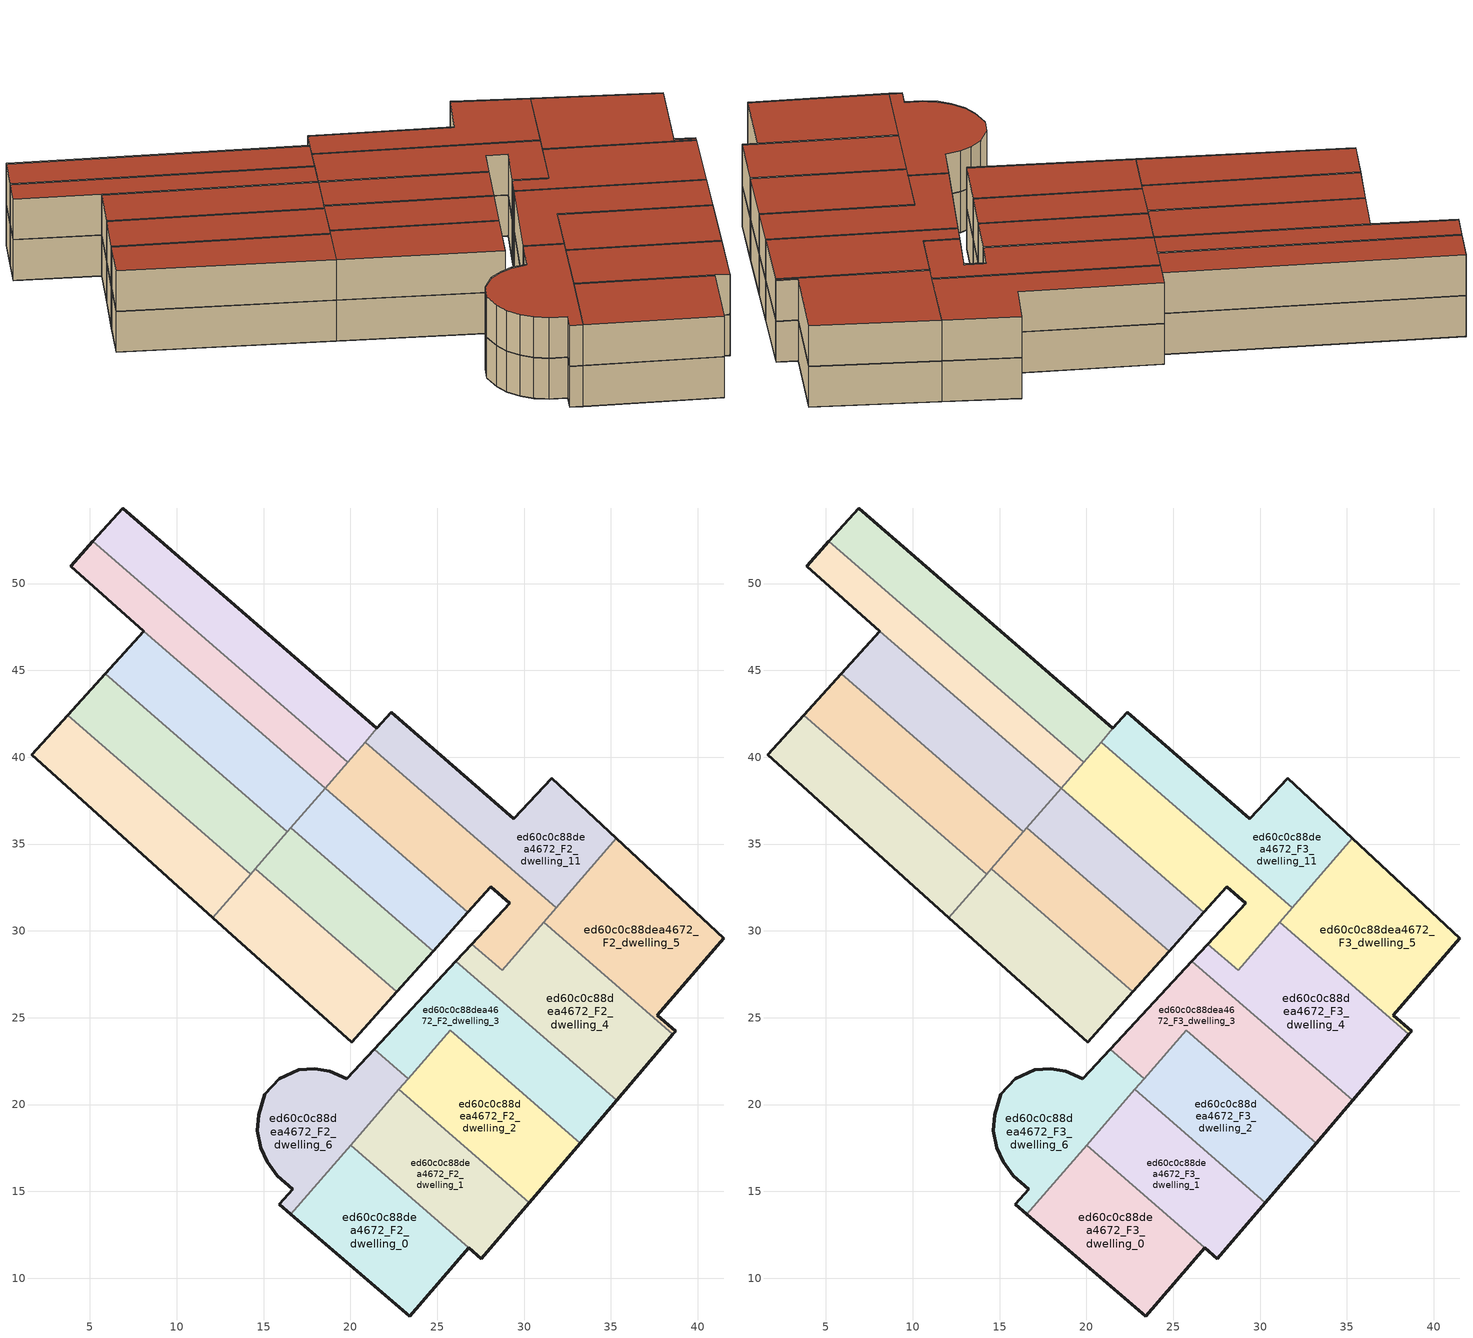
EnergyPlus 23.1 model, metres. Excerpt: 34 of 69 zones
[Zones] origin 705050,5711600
ed60c0c88dea4672_F2_dwelling_0
 floor to ed60c0c88dea4672_F1_dwelling_0 (EU_floor_Construction): 23.4,7.83 26.82,11.75 20,17.66 16.56,13.7 z6
 wall outside (EU_wall_Construction): 26.82,11.75 23.4,7.83 16.56,13.7 z6:9
 wall to ed60c0c88dea4672_F2_dwelling_1 (EU_wall_Construction): 20,17.66 26.82,11.75 z6:9
 wall to ed60c0c88dea4672_F2_dwelling_6 (EU_wall_Construction): 16.56,13.7 20,17.66 z6:9
ed60c0c88dea4672_F2_dwelling_1
 floor to ed60c0c88dea4672_F1_dwelling_1 (EU_floor_Construction): 27.54,11.13 30.3,14.36 22.79,20.88 20,17.66 26.82,11.75 27.53,11.11 z6
 wall outside (EU_wall_Construction): 30.3,14.36 27.54,11.13 27.53,11.11 26.82,11.75 z6:9
 wall to ed60c0c88dea4672_F2_dwelling_2 (EU_wall_Construction): 22.79,20.88 30.3,14.36 z6:9
 wall to ed60c0c88dea4672_F2_dwelling_6 (EU_wall_Construction): 20,17.66 22.79,20.88 z6:9
ed60c0c88dea4672_F2_dwelling_10
 floor to ed60c0c88dea4672_F1_dwelling_10 (EU_floor_Construction): 28.73,27.72 31.85,31.33 20.85,40.87 18.54,38.21 26.77,31.08 28.08,32.55 29.16,31.6 26.97,29.25 z6
 wall outside (EU_wall_Construction): 26.97,29.25 29.16,31.6 28.08,32.55 26.77,31.08 z6:9
 wall to ed60c0c88dea4672_F2_dwelling_9 (EU_wall_Construction): 26.77,31.08 18.54,38.21 z6:9
 wall to ed60c0c88dea4672_F2_dwelling_11 (EU_wall_Construction): 20.85,40.87 31.85,31.33 z6:9
 wall to ed60c0c88dea4672_F2_dwelling_4 (EU_wall_Construction): 31.12,30.49 28.73,27.72 26.97,29.25 z6:9
 wall to ed60c0c88dea4672_F2_dwelling_15 (EU_wall_Construction): 18.54,38.21 19.84,39.7 z6:9
 wall to ed60c0c88dea4672_F2_dwelling_16 (EU_wall_Construction): 19.84,39.7 20.85,40.87 z6:9
 wall to ed60c0c88dea4672_F2_dwelling_5 (EU_wall_Construction): 31.85,31.33 31.12,30.49 z6:9
ed60c0c88dea4672_F2_dwelling_11
 floor to ed60c0c88dea4672_F1_dwelling_11 (EU_floor_Construction): 31.85,31.33 35.31,35.32 31.59,38.8 29.41,36.47 22.34,42.59 20.85,40.87 z6
 wall outside (EU_wall_Construction): 21.53,41.65 22.34,42.59 29.41,36.47 31.59,38.8 35.31,35.32 z6:9
 wall to ed60c0c88dea4672_F2_dwelling_5 (EU_wall_Construction): 35.31,35.32 31.85,31.33 z6:9
 wall to ed60c0c88dea4672_F2_dwelling_16 (EU_wall_Construction): 20.85,40.87 21.53,41.65 z6:9
ed60c0c88dea4672_F2_dwelling_12
 floor to ed60c0c88dea4672_F1_dwelling_12 (EU_floor_Construction): 12.09,30.76 14.26,33.27 3.71,42.42 1.65,40.14 z6
 wall outside (EU_wall_Construction): 12.09,30.76 1.65,40.14 3.71,42.42 z6:9
 wall to ed60c0c88dea4672_F2_dwelling_13 (EU_wall_Construction): 3.71,42.42 14.26,33.27 z6:9
 wall to ed60c0c88dea4672_F2_dwelling_7 (EU_wall_Construction): 14.26,33.27 12.09,30.76 z6:9
ed60c0c88dea4672_F2_dwelling_13
 floor to ed60c0c88dea4672_F1_dwelling_13 (EU_floor_Construction): 14.26,33.27 16.36,35.7 5.87,44.8 3.71,42.42 z6
 wall outside (EU_wall_Construction): 3.71,42.42 5.87,44.8 z6:9
 wall to ed60c0c88dea4672_F2_dwelling_14 (EU_wall_Construction): 5.87,44.8 16.36,35.7 z6:9
 wall to ed60c0c88dea4672_F2_dwelling_8 (EU_wall_Construction): 16.36,35.7 14.51,33.57 z6:9
 wall to ed60c0c88dea4672_F2_dwelling_7 (EU_wall_Construction): 14.51,33.57 14.26,33.27 z6:9
ed60c0c88dea4672_F2_dwelling_14
 floor to ed60c0c88dea4672_F1_dwelling_14 (EU_floor_Construction): 16.36,35.7 18.54,38.21 8.1,47.26 5.87,44.8 z6
 wall outside (EU_wall_Construction): 5.87,44.8 8.1,47.26 z6:9
 wall to ed60c0c88dea4672_F2_dwelling_15 (EU_wall_Construction): 8.1,47.26 18.54,38.21 z6:9
 wall to ed60c0c88dea4672_F2_dwelling_9 (EU_wall_Construction): 18.54,38.21 16.56,35.93 z6:9
 wall to ed60c0c88dea4672_F2_dwelling_8 (EU_wall_Construction): 16.56,35.93 16.36,35.7 z6:9
ed60c0c88dea4672_F2_dwelling_15
 floor to ed60c0c88dea4672_F1_dwelling_15 (EU_floor_Construction): 18.54,38.21 19.84,39.7 5.17,52.42 3.9,51 8.1,47.26 z6
 wall outside (EU_wall_Construction): 8.1,47.26 3.9,51 5.17,52.42 z6:9
 wall to ed60c0c88dea4672_F2_dwelling_16 (EU_wall_Construction): 5.17,52.42 19.84,39.7 z6:9
ed60c0c88dea4672_F2_dwelling_16
 floor to ed60c0c88dea4672_F1_dwelling_16 (EU_floor_Construction): 19.84,39.7 21.53,41.65 6.89,54.35 5.17,52.42 z6
 wall outside (EU_wall_Construction): 5.17,52.42 6.89,54.35 21.53,41.65 z6:9
ed60c0c88dea4672_F2_dwelling_2
 floor to ed60c0c88dea4672_F1_dwelling_2 (EU_floor_Construction): 30.3,14.36 33.23,17.79 25.74,24.28 22.79,20.88 z6
 wall outside (EU_wall_Construction): 33.23,17.79 30.3,14.36 z6:9
 wall to ed60c0c88dea4672_F2_dwelling_3 (EU_wall_Construction): 23.32,21.49 25.74,24.28 33.23,17.79 z6:9
 wall to ed60c0c88dea4672_F2_dwelling_6 (EU_wall_Construction): 22.79,20.88 23.32,21.49 z6:9
ed60c0c88dea4672_F2_dwelling_3
 floor to ed60c0c88dea4672_F1_dwelling_3 (EU_floor_Construction): 33.23,17.79 35.32,20.24 26.06,28.26 21.36,23.18 23.32,21.49 25.74,24.28 z6
 wall outside (EU_wall_Construction): 35.32,20.24 33.23,17.79 / 21.36,23.18 26.06,28.26 z6:9
 wall to ed60c0c88dea4672_F2_dwelling_4 (EU_wall_Construction): 26.06,28.26 35.32,20.24 z6:9
 wall to ed60c0c88dea4672_F2_dwelling_6 (EU_wall_Construction): 23.32,21.49 21.36,23.18 z6:9
ed60c0c88dea4672_F2_dwelling_4
 floor to ed60c0c88dea4672_F1_dwelling_4 (EU_floor_Construction): 35.32,20.24 38.56,24.04 31.12,30.49 28.73,27.72 26.97,29.25 26.06,28.26 z6
 wall outside (EU_wall_Construction): 38.56,24.04 35.32,20.24 / 26.06,28.26 26.97,29.25 z6:9
 wall to ed60c0c88dea4672_F2_dwelling_5 (EU_wall_Construction): 31.12,30.49 38.56,24.04 z6:9
ed60c0c88dea4672_F2_dwelling_5
 floor to ed60c0c88dea4672_F1_dwelling_5 (EU_floor_Construction): 38.72,24.23 37.65,25.15 41.5,29.56 35.31,35.32 31.12,30.49 38.56,24.04 z6
 wall outside (EU_wall_Construction): 35.31,35.32 41.5,29.56 37.65,25.15 38.72,24.23 38.56,24.04 z6:9
ed60c0c88dea4672_F2_dwelling_6
 floor to ed60c0c88dea4672_F1_dwelling_6 (EU_floor_Construction): 16.56,13.7 23.32,21.49 21.36,23.18 19.78,21.48 18.82,21.91 17.95,22.05 17.03,22 15.9,21.5 15.06,20.6 14.71,19.42 14.62,18.49 14.83,17.53 15.2,16.7 15.78,15.91 16.69,15.12 15.92,14.25 z6
 wall outside (EU_wall_Construction): 16.56,13.7 15.92,14.25 16.69,15.12 15.78,15.91 15.2,16.7 14.83,17.53 14.62,18.49 14.71,19.42 15.06,20.6 15.9,21.5 17.03,22 17.95,22.05 18.82,21.91 19.78,21.48 21.36,23.18 z6:9
ed60c0c88dea4672_F2_dwelling_7
 floor to ed60c0c88dea4672_F1_dwelling_7 (EU_floor_Construction): 20.08,23.59 22.67,26.49 14.51,33.57 12.09,30.76 z6
 wall outside (EU_wall_Construction): 22.67,26.49 20.08,23.59 12.09,30.76 z6:9
 wall to ed60c0c88dea4672_F2_dwelling_8 (EU_wall_Construction): 14.51,33.57 22.67,26.49 z6:9
ed60c0c88dea4672_F2_dwelling_8
 floor to ed60c0c88dea4672_F1_dwelling_8 (EU_floor_Construction): 22.67,26.49 24.76,28.82 16.56,35.93 14.51,33.57 z6
 wall outside (EU_wall_Construction): 24.76,28.82 22.67,26.49 z6:9
 wall to ed60c0c88dea4672_F2_dwelling_9 (EU_wall_Construction): 16.56,35.93 24.76,28.82 z6:9
ed60c0c88dea4672_F2_dwelling_9
 floor to ed60c0c88dea4672_F1_dwelling_9 (EU_floor_Construction): 24.76,28.82 26.77,31.08 18.54,38.21 16.56,35.93 z6
 wall outside (EU_wall_Construction): 26.77,31.08 24.76,28.82 z6:9
ed60c0c88dea4672_F3_dwelling_0
 floor to ed60c0c88dea4672_F2_dwelling_0 (EU_floor_Construction): 23.4,7.83 26.82,11.75 20,17.66 16.56,13.7 z9
 wall outside (EU_wall_Construction): 26.82,11.75 23.4,7.83 16.56,13.7 z9:12
 wall to ed60c0c88dea4672_F3_dwelling_1 (EU_wall_Construction): 20,17.66 26.82,11.75 z9:12
 wall to ed60c0c88dea4672_F3_dwelling_6 (EU_wall_Construction): 16.56,13.7 20,17.66 z9:12
 roof outside (EU_roof_Construction): 26.82,11.75 23.4,7.83 16.56,13.7 20,17.66 z12
ed60c0c88dea4672_F3_dwelling_1
 floor to ed60c0c88dea4672_F2_dwelling_1 (EU_floor_Construction): 27.54,11.13 30.3,14.36 22.79,20.88 20,17.66 26.82,11.75 27.53,11.11 z9
 wall outside (EU_wall_Construction): 30.3,14.36 27.54,11.13 27.53,11.11 26.82,11.75 z9:12
 wall to ed60c0c88dea4672_F3_dwelling_2 (EU_wall_Construction): 22.79,20.88 30.3,14.36 z9:12
 wall to ed60c0c88dea4672_F3_dwelling_6 (EU_wall_Construction): 20,17.66 22.79,20.88 z9:12
 roof outside (EU_roof_Construction): 30.3,14.36 27.54,11.13 27.53,11.11 26.82,11.75 20,17.66 22.79,20.88 z12
ed60c0c88dea4672_F3_dwelling_10
 floor to ed60c0c88dea4672_F2_dwelling_10 (EU_floor_Construction): 28.73,27.72 31.85,31.33 20.85,40.87 18.54,38.21 26.77,31.08 28.08,32.55 29.16,31.6 26.97,29.25 z9
 wall outside (EU_wall_Construction): 26.97,29.25 29.16,31.6 28.08,32.55 26.77,31.08 z9:12
 wall to ed60c0c88dea4672_F3_dwelling_9 (EU_wall_Construction): 26.77,31.08 18.54,38.21 z9:12
 wall to ed60c0c88dea4672_F3_dwelling_11 (EU_wall_Construction): 20.85,40.87 31.85,31.33 z9:12
 wall to ed60c0c88dea4672_F3_dwelling_4 (EU_wall_Construction): 31.12,30.49 28.73,27.72 26.97,29.25 z9:12
 wall to ed60c0c88dea4672_F3_dwelling_15 (EU_wall_Construction): 18.54,38.21 19.84,39.7 z9:12
 wall to ed60c0c88dea4672_F3_dwelling_16 (EU_wall_Construction): 19.84,39.7 20.85,40.87 z9:12
 wall to ed60c0c88dea4672_F3_dwelling_5 (EU_wall_Construction): 31.85,31.33 31.12,30.49 z9:12
 roof outside (EU_roof_Construction): 28.08,32.55 26.77,31.08 18.54,38.21 20.85,40.87 31.85,31.33 28.73,27.72 26.97,29.25 29.16,31.6 z12
ed60c0c88dea4672_F3_dwelling_11
 floor to ed60c0c88dea4672_F2_dwelling_11 (EU_floor_Construction): 31.85,31.33 35.31,35.32 31.59,38.8 29.41,36.47 22.34,42.59 20.85,40.87 z9
 wall outside (EU_wall_Construction): 21.53,41.65 22.34,42.59 29.41,36.47 31.59,38.8 35.31,35.32 z9:12
 wall to ed60c0c88dea4672_F3_dwelling_5 (EU_wall_Construction): 35.31,35.32 31.85,31.33 z9:12
 wall to ed60c0c88dea4672_F3_dwelling_16 (EU_wall_Construction): 20.85,40.87 21.53,41.65 z9:12
 roof outside (EU_roof_Construction): 31.59,38.8 35.31,35.32 31.85,31.33 20.85,40.87 22.34,42.59 29.41,36.47 z12
ed60c0c88dea4672_F3_dwelling_12
 floor to ed60c0c88dea4672_F2_dwelling_12 (EU_floor_Construction): 12.09,30.76 14.26,33.27 3.71,42.42 1.65,40.14 z9
 wall outside (EU_wall_Construction): 12.09,30.76 1.65,40.14 3.71,42.42 z9:12
 wall to ed60c0c88dea4672_F3_dwelling_13 (EU_wall_Construction): 3.71,42.42 14.26,33.27 z9:12
 wall to ed60c0c88dea4672_F3_dwelling_7 (EU_wall_Construction): 14.26,33.27 12.09,30.76 z9:12
 roof outside (EU_roof_Construction): 14.26,33.27 12.09,30.76 1.65,40.14 3.71,42.42 z12
ed60c0c88dea4672_F3_dwelling_13
 floor to ed60c0c88dea4672_F2_dwelling_13 (EU_floor_Construction): 14.26,33.27 16.36,35.7 5.87,44.8 3.71,42.42 z9
 wall outside (EU_wall_Construction): 3.71,42.42 5.87,44.8 z9:12
 wall to ed60c0c88dea4672_F3_dwelling_14 (EU_wall_Construction): 5.87,44.8 16.36,35.7 z9:12
 wall to ed60c0c88dea4672_F3_dwelling_8 (EU_wall_Construction): 16.36,35.7 14.51,33.57 z9:12
 wall to ed60c0c88dea4672_F3_dwelling_7 (EU_wall_Construction): 14.51,33.57 14.26,33.27 z9:12
 roof outside (EU_roof_Construction): 16.36,35.7 14.26,33.27 3.71,42.42 5.87,44.8 z12
ed60c0c88dea4672_F3_dwelling_14
 floor to ed60c0c88dea4672_F2_dwelling_14 (EU_floor_Construction): 16.36,35.7 18.54,38.21 8.1,47.26 5.87,44.8 z9
 wall outside (EU_wall_Construction): 5.87,44.8 8.1,47.26 z9:12
 wall to ed60c0c88dea4672_F3_dwelling_15 (EU_wall_Construction): 8.1,47.26 18.54,38.21 z9:12
 wall to ed60c0c88dea4672_F3_dwelling_9 (EU_wall_Construction): 18.54,38.21 16.56,35.93 z9:12
 wall to ed60c0c88dea4672_F3_dwelling_8 (EU_wall_Construction): 16.56,35.93 16.36,35.7 z9:12
 roof outside (EU_roof_Construction): 18.54,38.21 16.36,35.7 5.87,44.8 8.1,47.26 z12
ed60c0c88dea4672_F3_dwelling_15
 floor to ed60c0c88dea4672_F2_dwelling_15 (EU_floor_Construction): 18.54,38.21 19.84,39.7 5.17,52.42 3.9,51 8.1,47.26 z9
 wall outside (EU_wall_Construction): 8.1,47.26 3.9,51 5.17,52.42 z9:12
 wall to ed60c0c88dea4672_F3_dwelling_16 (EU_wall_Construction): 5.17,52.42 19.84,39.7 z9:12
 roof outside (EU_roof_Construction): 19.84,39.7 18.54,38.21 8.1,47.26 3.9,51 5.17,52.42 z12
ed60c0c88dea4672_F3_dwelling_16
 floor to ed60c0c88dea4672_F2_dwelling_16 (EU_floor_Construction): 19.84,39.7 21.53,41.65 6.89,54.35 5.17,52.42 z9
 wall outside (EU_wall_Construction): 5.17,52.42 6.89,54.35 21.53,41.65 z9:12
 roof outside (EU_roof_Construction): 21.53,41.65 19.84,39.7 5.17,52.42 6.89,54.35 z12
ed60c0c88dea4672_F3_dwelling_2
 floor to ed60c0c88dea4672_F2_dwelling_2 (EU_floor_Construction): 30.3,14.36 33.23,17.79 25.74,24.28 22.79,20.88 z9
 wall outside (EU_wall_Construction): 33.23,17.79 30.3,14.36 z9:12
 wall to ed60c0c88dea4672_F3_dwelling_3 (EU_wall_Construction): 23.32,21.49 25.74,24.28 33.23,17.79 z9:12
 wall to ed60c0c88dea4672_F3_dwelling_6 (EU_wall_Construction): 22.79,20.88 23.32,21.49 z9:12
 roof outside (EU_roof_Construction): 33.23,17.79 30.3,14.36 22.79,20.88 25.74,24.28 z12
ed60c0c88dea4672_F3_dwelling_3
 floor to ed60c0c88dea4672_F2_dwelling_3 (EU_floor_Construction): 33.23,17.79 35.32,20.24 26.06,28.26 21.36,23.18 23.32,21.49 25.74,24.28 z9
 wall outside (EU_wall_Construction): 35.32,20.24 33.23,17.79 / 21.36,23.18 26.06,28.26 z9:12
 wall to ed60c0c88dea4672_F3_dwelling_4 (EU_wall_Construction): 26.06,28.26 35.32,20.24 z9:12
 wall to ed60c0c88dea4672_F3_dwelling_6 (EU_wall_Construction): 23.32,21.49 21.36,23.18 z9:12
 roof outside (EU_roof_Construction): 35.32,20.24 33.23,17.79 25.74,24.28 23.32,21.49 21.36,23.18 26.06,28.26 z12
ed60c0c88dea4672_F3_dwelling_4
 floor to ed60c0c88dea4672_F2_dwelling_4 (EU_floor_Construction): 35.32,20.24 38.56,24.04 31.12,30.49 28.73,27.72 26.97,29.25 26.06,28.26 z9
 wall outside (EU_wall_Construction): 38.56,24.04 35.32,20.24 / 26.06,28.26 26.97,29.25 z9:12
 wall to ed60c0c88dea4672_F3_dwelling_5 (EU_wall_Construction): 31.12,30.49 38.56,24.04 z9:12
 roof outside (EU_roof_Construction): 38.56,24.04 35.32,20.24 26.06,28.26 26.97,29.25 28.73,27.72 31.12,30.49 z12
ed60c0c88dea4672_F3_dwelling_5
 floor to ed60c0c88dea4672_F2_dwelling_5 (EU_floor_Construction): 38.72,24.23 37.65,25.15 41.5,29.56 35.31,35.32 31.12,30.49 38.56,24.04 z9
 wall outside (EU_wall_Construction): 35.31,35.32 41.5,29.56 37.65,25.15 38.72,24.23 38.56,24.04 z9:12
 roof outside (EU_roof_Construction): 41.5,29.56 37.65,25.15 38.72,24.23 38.56,24.04 31.12,30.49 35.31,35.32 z12
ed60c0c88dea4672_F3_dwelling_6
 floor to ed60c0c88dea4672_F2_dwelling_6 (EU_floor_Construction): 16.56,13.7 23.32,21.49 21.36,23.18 19.78,21.48 18.82,21.91 17.95,22.05 17.03,22 15.9,21.5 15.06,20.6 14.71,19.42 14.62,18.49 14.83,17.53 15.2,16.7 15.78,15.91 16.69,15.12 15.92,14.25 z9
 wall outside (EU_wall_Construction): 16.56,13.7 15.92,14.25 16.69,15.12 15.78,15.91 15.2,16.7 14.83,17.53 14.62,18.49 14.71,19.42 15.06,20.6 15.9,21.5 17.03,22 17.95,22.05 18.82,21.91 19.78,21.48 21.36,23.18 z9:12
 roof outside (EU_roof_Construction): 23.32,21.49 16.56,13.7 15.92,14.25 16.69,15.12 15.78,15.91 15.2,16.7 14.83,17.53 14.62,18.49 14.71,19.42 15.06,20.6 15.9,21.5 17.03,22 17.95,22.05 18.82,21.91 19.78,21.48 21.36,23.18 z12
ed60c0c88dea4672_F3_dwelling_7
 floor to ed60c0c88dea4672_F2_dwelling_7 (EU_floor_Construction): 20.08,23.59 22.67,26.49 14.51,33.57 12.09,30.76 z9
 wall outside (EU_wall_Construction): 22.67,26.49 20.08,23.59 12.09,30.76 z9:12
 wall to ed60c0c88dea4672_F3_dwelling_8 (EU_wall_Construction): 14.51,33.57 22.67,26.49 z9:12
 roof outside (EU_roof_Construction): 22.67,26.49 20.08,23.59 12.09,30.76 14.51,33.57 z12
ed60c0c88dea4672_F3_dwelling_8
 floor to ed60c0c88dea4672_F2_dwelling_8 (EU_floor_Construction): 22.67,26.49 24.76,28.82 16.56,35.93 14.51,33.57 z9
 wall outside (EU_wall_Construction): 24.76,28.82 22.67,26.49 z9:12
 wall to ed60c0c88dea4672_F3_dwelling_9 (EU_wall_Construction): 16.56,35.93 24.76,28.82 z9:12
 roof outside (EU_roof_Construction): 24.76,28.82 22.67,26.49 14.51,33.57 16.56,35.93 z12
ed60c0c88dea4672_F3_dwelling_9
 floor to ed60c0c88dea4672_F2_dwelling_9 (EU_floor_Construction): 24.76,28.82 26.77,31.08 18.54,38.21 16.56,35.93 z9
 wall outside (EU_wall_Construction): 26.77,31.08 24.76,28.82 z9:12
 roof outside (EU_roof_Construction): 26.77,31.08 24.76,28.82 16.56,35.93 18.54,38.21 z12
[Building]
EU S2 Campaign: North Axis=0; Terrain=City; Solar Distribution=FullExterior
[Site:Location]
London: Latitude=51.5; Longitude=-0.5; Time Zone=0; Elevation=25
[SizingPeriod:WeatherFileDays]
AnnualSizingPeriod: Begin Month=1; Begin Day of Month=1; End Month=12; End Day of Month=31; Day of Week for Start Day=Monday; Use Weather File Daylight Saving Period=No; Use Weather File Rain and Snow Indicators=No
[MATERIAL]
EU_InternalMass_Material: Roughness=MediumRough; Thickness=0.1; Conductivity=1; Density=1800; Specific Heat=900; Thermal Absorptance=0.9; Solar Absorptance=0.7; Visible Absorptance=0.7
[MATERIAL:NOMASS] Roughness=MediumRough; Thermal Absorptance=0.9; Solar Absorptance=0.7; Visible Absorptance=0.7
Name | Thermal Resistance
EU_wall_NoMass | 0.635353
EU_roof_NoMass | 0.675062
EU_floor_NoMass | 1.96382
[CONSTRUCTION]
EU_wall_Construction: EU_wall_NoMass
EU_roof_Construction: EU_roof_NoMass
EU_floor_Construction: EU_floor_NoMass
EU_InternalMass_Construction: EU_InternalMass_Material
[ZONE] Type=1; Multiplier=1; Ceiling Height=autocalculate; Floor Area=autocalculate; Part of Total Floor Area=Yes
Name | Volume
ed60c0c88dea4672_F2_dwelling_0; ed60c0c88dea4672_F3_dwelling_0 | 141.407
ed60c0c88dea4672_F2_dwelling_1; ed60c0c88dea4672_F3_dwelling_1 | 127.061
ed60c0c88dea4672_F2_dwelling_10; ed60c0c88dea4672_F3_dwelling_10 | 154.392
ed60c0c88dea4672_F2_dwelling_11; ed60c0c88dea4672_F3_dwelling_11 | 147.3
ed60c0c88dea4672_F2_dwelling_12; ed60c0c88dea4672_F3_dwelling_12 | 134.232
ed60c0c88dea4672_F2_dwelling_13; ed60c0c88dea4672_F3_dwelling_13 | 134.236
ed60c0c88dea4672_F2_dwelling_14; ed60c0c88dea4672_F3_dwelling_14 | 137.946
ed60c0c88dea4672_F2_dwelling_15; ed60c0c88dea4672_F3_dwelling_15 | 114.617
ed60c0c88dea4672_F2_dwelling_16; ed60c0c88dea4672_F3_dwelling_16 | 150.13
ed60c0c88dea4672_F2_dwelling_2; ed60c0c88dea4672_F3_dwelling_2 | 134.224
ed60c0c88dea4672_F2_dwelling_3; ed60c0c88dea4672_F3_dwelling_3 | 147.198
ed60c0c88dea4672_F2_dwelling_4; ed60c0c88dea4672_F3_dwelling_4 | 157.056
ed60c0c88dea4672_F2_dwelling_5; ed60c0c88dea4672_F3_dwelling_5 | 159.28
ed60c0c88dea4672_F2_dwelling_6; ed60c0c88dea4672_F3_dwelling_6 | 120.062
ed60c0c88dea4672_F2_dwelling_7; ed60c0c88dea4672_F3_dwelling_7 | 122.821
ed60c0c88dea4672_F2_dwelling_8; ed60c0c88dea4672_F3_dwelling_8 | 101.506
ed60c0c88dea4672_F2_dwelling_9; ed60c0c88dea4672_F3_dwelling_9 | 98.4199
[INTERNALMASS] Construction=EU_InternalMass_Construction
Name | Zone or ZoneList | Surface Area
ed60c0c88dea4672_F2_dwelling_0_EU_InternalMass | ed60c0c88dea4672_F2_dwelling_0 | 38.2705
ed60c0c88dea4672_F2_dwelling_1_EU_InternalMass | ed60c0c88dea4672_F2_dwelling_1 | 47.3516
ed60c0c88dea4672_F2_dwelling_2_EU_InternalMass | ed60c0c88dea4672_F2_dwelling_2 | 42.8197
ed60c0c88dea4672_F2_dwelling_3_EU_InternalMass | ed60c0c88dea4672_F2_dwelling_3 | 48.5051
ed60c0c88dea4672_F2_dwelling_4_EU_InternalMass | ed60c0c88dea4672_F2_dwelling_4 | 37.1142
ed60c0c88dea4672_F2_dwelling_5_EU_InternalMass | ed60c0c88dea4672_F2_dwelling_5 | 42.8196
ed60c0c88dea4672_F2_dwelling_6_EU_InternalMass | ed60c0c88dea4672_F2_dwelling_6 | 53.6892
ed60c0c88dea4672_F2_dwelling_7_EU_InternalMass | ed60c0c88dea4672_F2_dwelling_7 | 65.2743
ed60c0c88dea4672_F2_dwelling_8_EU_InternalMass | ed60c0c88dea4672_F2_dwelling_8 | 50.2013
ed60c0c88dea4672_F2_dwelling_9_EU_InternalMass | ed60c0c88dea4672_F2_dwelling_9 | 62.494
ed60c0c88dea4672_F2_dwelling_10_EU_InternalMass | ed60c0c88dea4672_F2_dwelling_10 | 54.0337
ed60c0c88dea4672_F2_dwelling_11_EU_InternalMass | ed60c0c88dea4672_F2_dwelling_11 | 34.9912
ed60c0c88dea4672_F2_dwelling_12_EU_InternalMass | ed60c0c88dea4672_F2_dwelling_12 | 36.8683
ed60c0c88dea4672_F2_dwelling_13_EU_InternalMass | ed60c0c88dea4672_F2_dwelling_13 | 71.6621
ed60c0c88dea4672_F2_dwelling_14_EU_InternalMass | ed60c0c88dea4672_F2_dwelling_14 | 35.2067
ed60c0c88dea4672_F2_dwelling_15_EU_InternalMass | ed60c0c88dea4672_F2_dwelling_15 | 40.2899
ed60c0c88dea4672_F2_dwelling_16_EU_InternalMass | ed60c0c88dea4672_F2_dwelling_16 | 43.8
ed60c0c88dea4672_F3_dwelling_0_EU_InternalMass | ed60c0c88dea4672_F3_dwelling_0 | 38.2705
ed60c0c88dea4672_F3_dwelling_1_EU_InternalMass | ed60c0c88dea4672_F3_dwelling_1 | 47.3516
ed60c0c88dea4672_F3_dwelling_2_EU_InternalMass | ed60c0c88dea4672_F3_dwelling_2 | 42.8197
ed60c0c88dea4672_F3_dwelling_3_EU_InternalMass | ed60c0c88dea4672_F3_dwelling_3 | 48.5051
ed60c0c88dea4672_F3_dwelling_4_EU_InternalMass | ed60c0c88dea4672_F3_dwelling_4 | 37.1142
ed60c0c88dea4672_F3_dwelling_5_EU_InternalMass | ed60c0c88dea4672_F3_dwelling_5 | 42.8196
ed60c0c88dea4672_F3_dwelling_6_EU_InternalMass | ed60c0c88dea4672_F3_dwelling_6 | 53.6892
ed60c0c88dea4672_F3_dwelling_7_EU_InternalMass | ed60c0c88dea4672_F3_dwelling_7 | 65.2743
ed60c0c88dea4672_F3_dwelling_8_EU_InternalMass | ed60c0c88dea4672_F3_dwelling_8 | 50.2013
ed60c0c88dea4672_F3_dwelling_9_EU_InternalMass | ed60c0c88dea4672_F3_dwelling_9 | 62.494
ed60c0c88dea4672_F3_dwelling_10_EU_InternalMass | ed60c0c88dea4672_F3_dwelling_10 | 54.0337
ed60c0c88dea4672_F3_dwelling_11_EU_InternalMass | ed60c0c88dea4672_F3_dwelling_11 | 34.9912
ed60c0c88dea4672_F3_dwelling_12_EU_InternalMass | ed60c0c88dea4672_F3_dwelling_12 | 36.8683
ed60c0c88dea4672_F3_dwelling_13_EU_InternalMass | ed60c0c88dea4672_F3_dwelling_13 | 71.6621
ed60c0c88dea4672_F3_dwelling_14_EU_InternalMass | ed60c0c88dea4672_F3_dwelling_14 | 35.2067
ed60c0c88dea4672_F3_dwelling_15_EU_InternalMass | ed60c0c88dea4672_F3_dwelling_15 | 40.2899
ed60c0c88dea4672_F3_dwelling_16_EU_InternalMass | ed60c0c88dea4672_F3_dwelling_16 | 43.8
[OTHEREQUIPMENT] Fuel Type=Electricity; Design Level Calculation Method=Watts/Area; Power per Zone Floor Area=1; Fraction Latent=0; Fraction Radiant=0; Fraction Lost=0; Carbon Dioxide Generation Rate=0; EndUse Subcategory=EU_Step8_InternalGains
Name | Zone or ZoneList or Space or SpaceList | Schedule
EU_Step8_InternalGain_ed60c0c88dea4672_F2_dwelling_0_f000 | ed60c0c88dea4672_F2_dwelling_0 | EU_Step8_GainSchedule_ed60c0c88dea4672_F2_dwelling_0_f000
EU_Step8_InternalGain_ed60c0c88dea4672_F2_dwelling_1_f000 | ed60c0c88dea4672_F2_dwelling_1 | EU_Step8_GainSchedule_ed60c0c88dea4672_F2_dwelling_1_f000
EU_Step8_InternalGain_ed60c0c88dea4672_F2_dwelling_2_f000 | ed60c0c88dea4672_F2_dwelling_2 | EU_Step8_GainSchedule_ed60c0c88dea4672_F2_dwelling_2_f000
EU_Step8_InternalGain_ed60c0c88dea4672_F2_dwelling_3_f000 | ed60c0c88dea4672_F2_dwelling_3 | EU_Step8_GainSchedule_ed60c0c88dea4672_F2_dwelling_3_f000
EU_Step8_InternalGain_ed60c0c88dea4672_F2_dwelling_4_f000 | ed60c0c88dea4672_F2_dwelling_4 | EU_Step8_GainSchedule_ed60c0c88dea4672_F2_dwelling_4_f000
EU_Step8_InternalGain_ed60c0c88dea4672_F2_dwelling_5_f000 | ed60c0c88dea4672_F2_dwelling_5 | EU_Step8_GainSchedule_ed60c0c88dea4672_F2_dwelling_5_f000
EU_Step8_InternalGain_ed60c0c88dea4672_F2_dwelling_6_f000 | ed60c0c88dea4672_F2_dwelling_6 | EU_Step8_GainSchedule_ed60c0c88dea4672_F2_dwelling_6_f000
EU_Step8_InternalGain_ed60c0c88dea4672_F2_dwelling_7_f000 | ed60c0c88dea4672_F2_dwelling_7 | EU_Step8_GainSchedule_ed60c0c88dea4672_F2_dwelling_7_f000
EU_Step8_InternalGain_ed60c0c88dea4672_F2_dwelling_8_f000 | ed60c0c88dea4672_F2_dwelling_8 | EU_Step8_GainSchedule_ed60c0c88dea4672_F2_dwelling_8_f000
EU_Step8_InternalGain_ed60c0c88dea4672_F2_dwelling_9_f000 | ed60c0c88dea4672_F2_dwelling_9 | EU_Step8_GainSchedule_ed60c0c88dea4672_F2_dwelling_9_f000
EU_Step8_InternalGain_ed60c0c88dea4672_F2_dwelling_10_f000 | ed60c0c88dea4672_F2_dwelling_10 | EU_Step8_GainSchedule_ed60c0c88dea4672_F2_dwelling_10_f000
EU_Step8_InternalGain_ed60c0c88dea4672_F2_dwelling_11_f000 | ed60c0c88dea4672_F2_dwelling_11 | EU_Step8_GainSchedule_ed60c0c88dea4672_F2_dwelling_11_f000
EU_Step8_InternalGain_ed60c0c88dea4672_F2_dwelling_12_f000 | ed60c0c88dea4672_F2_dwelling_12 | EU_Step8_GainSchedule_ed60c0c88dea4672_F2_dwelling_12_f000
EU_Step8_InternalGain_ed60c0c88dea4672_F2_dwelling_13_f000 | ed60c0c88dea4672_F2_dwelling_13 | EU_Step8_GainSchedule_ed60c0c88dea4672_F2_dwelling_13_f000
EU_Step8_InternalGain_ed60c0c88dea4672_F2_dwelling_14_f000 | ed60c0c88dea4672_F2_dwelling_14 | EU_Step8_GainSchedule_ed60c0c88dea4672_F2_dwelling_14_f000
EU_Step8_InternalGain_ed60c0c88dea4672_F2_dwelling_15_f000 | ed60c0c88dea4672_F2_dwelling_15 | EU_Step8_GainSchedule_ed60c0c88dea4672_F2_dwelling_15_f000
EU_Step8_InternalGain_ed60c0c88dea4672_F2_dwelling_16_f000 | ed60c0c88dea4672_F2_dwelling_16 | EU_Step8_GainSchedule_ed60c0c88dea4672_F2_dwelling_16_f000
EU_Step8_InternalGain_ed60c0c88dea4672_F3_dwelling_0_f000 | ed60c0c88dea4672_F3_dwelling_0 | EU_Step8_GainSchedule_ed60c0c88dea4672_F3_dwelling_0_f000
EU_Step8_InternalGain_ed60c0c88dea4672_F3_dwelling_1_f000 | ed60c0c88dea4672_F3_dwelling_1 | EU_Step8_GainSchedule_ed60c0c88dea4672_F3_dwelling_1_f000
EU_Step8_InternalGain_ed60c0c88dea4672_F3_dwelling_2_f000 | ed60c0c88dea4672_F3_dwelling_2 | EU_Step8_GainSchedule_ed60c0c88dea4672_F3_dwelling_2_f000
EU_Step8_InternalGain_ed60c0c88dea4672_F3_dwelling_3_f000 | ed60c0c88dea4672_F3_dwelling_3 | EU_Step8_GainSchedule_ed60c0c88dea4672_F3_dwelling_3_f000
EU_Step8_InternalGain_ed60c0c88dea4672_F3_dwelling_4_f000 | ed60c0c88dea4672_F3_dwelling_4 | EU_Step8_GainSchedule_ed60c0c88dea4672_F3_dwelling_4_f000
EU_Step8_InternalGain_ed60c0c88dea4672_F3_dwelling_5_f000 | ed60c0c88dea4672_F3_dwelling_5 | EU_Step8_GainSchedule_ed60c0c88dea4672_F3_dwelling_5_f000
EU_Step8_InternalGain_ed60c0c88dea4672_F3_dwelling_6_f000 | ed60c0c88dea4672_F3_dwelling_6 | EU_Step8_GainSchedule_ed60c0c88dea4672_F3_dwelling_6_f000
EU_Step8_InternalGain_ed60c0c88dea4672_F3_dwelling_7_f000 | ed60c0c88dea4672_F3_dwelling_7 | EU_Step8_GainSchedule_ed60c0c88dea4672_F3_dwelling_7_f000
EU_Step8_InternalGain_ed60c0c88dea4672_F3_dwelling_8_f000 | ed60c0c88dea4672_F3_dwelling_8 | EU_Step8_GainSchedule_ed60c0c88dea4672_F3_dwelling_8_f000
EU_Step8_InternalGain_ed60c0c88dea4672_F3_dwelling_9_f000 | ed60c0c88dea4672_F3_dwelling_9 | EU_Step8_GainSchedule_ed60c0c88dea4672_F3_dwelling_9_f000
EU_Step8_InternalGain_ed60c0c88dea4672_F3_dwelling_10_f000 | ed60c0c88dea4672_F3_dwelling_10 | EU_Step8_GainSchedule_ed60c0c88dea4672_F3_dwelling_10_f000
EU_Step8_InternalGain_ed60c0c88dea4672_F3_dwelling_11_f000 | ed60c0c88dea4672_F3_dwelling_11 | EU_Step8_GainSchedule_ed60c0c88dea4672_F3_dwelling_11_f000
EU_Step8_InternalGain_ed60c0c88dea4672_F3_dwelling_12_f000 | ed60c0c88dea4672_F3_dwelling_12 | EU_Step8_GainSchedule_ed60c0c88dea4672_F3_dwelling_12_f000
EU_Step8_InternalGain_ed60c0c88dea4672_F3_dwelling_13_f000 | ed60c0c88dea4672_F3_dwelling_13 | EU_Step8_GainSchedule_ed60c0c88dea4672_F3_dwelling_13_f000
EU_Step8_InternalGain_ed60c0c88dea4672_F3_dwelling_14_f000 | ed60c0c88dea4672_F3_dwelling_14 | EU_Step8_GainSchedule_ed60c0c88dea4672_F3_dwelling_14_f000
EU_Step8_InternalGain_ed60c0c88dea4672_F3_dwelling_15_f000 | ed60c0c88dea4672_F3_dwelling_15 | EU_Step8_GainSchedule_ed60c0c88dea4672_F3_dwelling_15_f000
EU_Step8_InternalGain_ed60c0c88dea4672_F3_dwelling_16_f000 | ed60c0c88dea4672_F3_dwelling_16 | EU_Step8_GainSchedule_ed60c0c88dea4672_F3_dwelling_16_f000
[ZONEVENTILATION:DESIGNFLOWRATE] Schedule=EU_AlwaysOn; Design Flow Rate Calculation Method=AirChanges/Hour; Air Changes per Hour=0.555504; Ventilation Type=Natural; Fan Pressure Rise=0; Fan Total Efficiency=1; Constant Term Coefficient=1; Temperature Term Coefficient=0; Velocity Term Coefficient=0; Velocity Squared Term Coefficient=0; Minimum Indoor Temperature=-100; Maximum Indoor Temperature=100; Delta Temperature=-100; Minimum Outdoor Temperature=-100; Maximum Outdoor Temperature=100; Maximum Wind Speed=40
Name | Zone or ZoneList or Space or SpaceList
EU_ConstantAir_ed60c0c88dea4672_F2_dwelling_0 | ed60c0c88dea4672_F2_dwelling_0
EU_ConstantAir_ed60c0c88dea4672_F2_dwelling_1 | ed60c0c88dea4672_F2_dwelling_1
EU_ConstantAir_ed60c0c88dea4672_F2_dwelling_2 | ed60c0c88dea4672_F2_dwelling_2
EU_ConstantAir_ed60c0c88dea4672_F2_dwelling_3 | ed60c0c88dea4672_F2_dwelling_3
EU_ConstantAir_ed60c0c88dea4672_F2_dwelling_4 | ed60c0c88dea4672_F2_dwelling_4
EU_ConstantAir_ed60c0c88dea4672_F2_dwelling_5 | ed60c0c88dea4672_F2_dwelling_5
EU_ConstantAir_ed60c0c88dea4672_F2_dwelling_6 | ed60c0c88dea4672_F2_dwelling_6
EU_ConstantAir_ed60c0c88dea4672_F2_dwelling_7 | ed60c0c88dea4672_F2_dwelling_7
EU_ConstantAir_ed60c0c88dea4672_F2_dwelling_8 | ed60c0c88dea4672_F2_dwelling_8
EU_ConstantAir_ed60c0c88dea4672_F2_dwelling_9 | ed60c0c88dea4672_F2_dwelling_9
EU_ConstantAir_ed60c0c88dea4672_F2_dwelling_10 | ed60c0c88dea4672_F2_dwelling_10
EU_ConstantAir_ed60c0c88dea4672_F2_dwelling_11 | ed60c0c88dea4672_F2_dwelling_11
EU_ConstantAir_ed60c0c88dea4672_F2_dwelling_12 | ed60c0c88dea4672_F2_dwelling_12
EU_ConstantAir_ed60c0c88dea4672_F2_dwelling_13 | ed60c0c88dea4672_F2_dwelling_13
EU_ConstantAir_ed60c0c88dea4672_F2_dwelling_14 | ed60c0c88dea4672_F2_dwelling_14
EU_ConstantAir_ed60c0c88dea4672_F2_dwelling_15 | ed60c0c88dea4672_F2_dwelling_15
EU_ConstantAir_ed60c0c88dea4672_F2_dwelling_16 | ed60c0c88dea4672_F2_dwelling_16
EU_ConstantAir_ed60c0c88dea4672_F3_dwelling_0 | ed60c0c88dea4672_F3_dwelling_0
EU_ConstantAir_ed60c0c88dea4672_F3_dwelling_1 | ed60c0c88dea4672_F3_dwelling_1
EU_ConstantAir_ed60c0c88dea4672_F3_dwelling_2 | ed60c0c88dea4672_F3_dwelling_2
EU_ConstantAir_ed60c0c88dea4672_F3_dwelling_3 | ed60c0c88dea4672_F3_dwelling_3
EU_ConstantAir_ed60c0c88dea4672_F3_dwelling_4 | ed60c0c88dea4672_F3_dwelling_4
EU_ConstantAir_ed60c0c88dea4672_F3_dwelling_5 | ed60c0c88dea4672_F3_dwelling_5
EU_ConstantAir_ed60c0c88dea4672_F3_dwelling_6 | ed60c0c88dea4672_F3_dwelling_6
EU_ConstantAir_ed60c0c88dea4672_F3_dwelling_7 | ed60c0c88dea4672_F3_dwelling_7
EU_ConstantAir_ed60c0c88dea4672_F3_dwelling_8 | ed60c0c88dea4672_F3_dwelling_8
EU_ConstantAir_ed60c0c88dea4672_F3_dwelling_9 | ed60c0c88dea4672_F3_dwelling_9
EU_ConstantAir_ed60c0c88dea4672_F3_dwelling_10 | ed60c0c88dea4672_F3_dwelling_10
EU_ConstantAir_ed60c0c88dea4672_F3_dwelling_11 | ed60c0c88dea4672_F3_dwelling_11
EU_ConstantAir_ed60c0c88dea4672_F3_dwelling_12 | ed60c0c88dea4672_F3_dwelling_12
EU_ConstantAir_ed60c0c88dea4672_F3_dwelling_13 | ed60c0c88dea4672_F3_dwelling_13
EU_ConstantAir_ed60c0c88dea4672_F3_dwelling_14 | ed60c0c88dea4672_F3_dwelling_14
EU_ConstantAir_ed60c0c88dea4672_F3_dwelling_15 | ed60c0c88dea4672_F3_dwelling_15
EU_ConstantAir_ed60c0c88dea4672_F3_dwelling_16 | ed60c0c88dea4672_F3_dwelling_16
[HVACTEMPLATE:THERMOSTAT] Constant Heating Setpoint=20; Constant Cooling Setpoint=50
EU_HeatOnly_ed60c0c88dea4672_F0_dwelling_6; EU_HeatOnly_ed60c0c88dea4672_F0_dwelling_7; EU_HeatOnly_ed60c0c88dea4672_F0_dwelling_8; EU_HeatOnly_ed60c0c88dea4672_F0_dwelling_9; EU_HeatOnly_ed60c0c88dea4672_F0_dwelling_10; EU_HeatOnly_ed60c0c88dea4672_F0_dwelling_11; EU_HeatOnly_ed60c0c88dea4672_F0_dwelling_12; EU_HeatOnly_ed60c0c88dea4672_F0_dwelling_13; EU_HeatOnly_ed60c0c88dea4672_F0_dwelling_14; EU_HeatOnly_ed60c0c88dea4672_F0_dwelling_15; EU_HeatOnly_ed60c0c88dea4672_F0_dwelling_16; EU_HeatOnly_ed60c0c88dea4672_F0_dwelling_17; EU_HeatOnly_ed60c0c88dea4672_F1_dwelling_0; EU_HeatOnly_ed60c0c88dea4672_F1_dwelling_1; EU_HeatOnly_ed60c0c88dea4672_F1_dwelling_2; EU_HeatOnly_ed60c0c88dea4672_F1_dwelling_3; EU_HeatOnly_ed60c0c88dea4672_F1_dwelling_4; EU_HeatOnly_ed60c0c88dea4672_F1_dwelling_5; EU_HeatOnly_ed60c0c88dea4672_F1_dwelling_6; EU_HeatOnly_ed60c0c88dea4672_F1_dwelling_7; EU_HeatOnly_ed60c0c88dea4672_F1_dwelling_8; EU_HeatOnly_ed60c0c88dea4672_F1_dwelling_9; EU_HeatOnly_ed60c0c88dea4672_F1_dwelling_10; EU_HeatOnly_ed60c0c88dea4672_F1_dwelling_11; EU_HeatOnly_ed60c0c88dea4672_F1_dwelling_12; EU_HeatOnly_ed60c0c88dea4672_F1_dwelling_13; EU_HeatOnly_ed60c0c88dea4672_F1_dwelling_14; EU_HeatOnly_ed60c0c88dea4672_F1_dwelling_15; EU_HeatOnly_ed60c0c88dea4672_F1_dwelling_16; EU_HeatOnly_ed60c0c88dea4672_F2_dwelling_0; EU_HeatOnly_ed60c0c88dea4672_F2_dwelling_1; EU_HeatOnly_ed60c0c88dea4672_F2_dwelling_2; EU_HeatOnly_ed60c0c88dea4672_F2_dwelling_3; EU_HeatOnly_ed60c0c88dea4672_F2_dwelling_4; EU_HeatOnly_ed60c0c88dea4672_F2_dwelling_5; EU_HeatOnly_ed60c0c88dea4672_F2_dwelling_6; EU_HeatOnly_ed60c0c88dea4672_F2_dwelling_7; EU_HeatOnly_ed60c0c88dea4672_F2_dwelling_8; EU_HeatOnly_ed60c0c88dea4672_F2_dwelling_9; EU_HeatOnly_ed60c0c88dea4672_F2_dwelling_10; EU_HeatOnly_ed60c0c88dea4672_F2_dwelling_11; EU_HeatOnly_ed60c0c88dea4672_F2_dwelling_12; EU_HeatOnly_ed60c0c88dea4672_F2_dwelling_13; EU_HeatOnly_ed60c0c88dea4672_F2_dwelling_14; EU_HeatOnly_ed60c0c88dea4672_F2_dwelling_15; EU_HeatOnly_ed60c0c88dea4672_F2_dwelling_16; EU_HeatOnly_ed60c0c88dea4672_F3_dwelling_0; EU_HeatOnly_ed60c0c88dea4672_F3_dwelling_1; EU_HeatOnly_ed60c0c88dea4672_F3_dwelling_2; EU_HeatOnly_ed60c0c88dea4672_F3_dwelling_3; EU_HeatOnly_ed60c0c88dea4672_F3_dwelling_4; EU_HeatOnly_ed60c0c88dea4672_F3_dwelling_5; EU_HeatOnly_ed60c0c88dea4672_F3_dwelling_6
[HVACTEMPLATE:ZONE:IDEALLOADSAIRSYSTEM] System Availability Schedule=EU_AlwaysOn; Maximum Heating Supply Air Temperature=50; Minimum Cooling Supply Air Temperature=13; Maximum Heating Supply Air Humidity Ratio=0.0156; Minimum Cooling Supply Air Humidity Ratio=0.0077; Heating Limit=NoLimit; Cooling Limit=NoLimit; Heating Availability Schedule=EU_AlwaysOn; Cooling Availability Schedule=EU_CoolingOff; Dehumidification Control Type=ConstantSensibleHeatRatio; Cooling Sensible Heat Ratio=0.7; Dehumidification Setpoint=60; Humidification Control Type=None; Humidification Setpoint=30; Outdoor Air Method=None; Outdoor Air Flow Rate per Person=0.00944; Outdoor Air Flow Rate per Zone Floor Area=0; Outdoor Air Flow Rate per Zone=0; Demand Controlled Ventilation Type=None; Outdoor Air Economizer Type=NoEconomizer; Heat Recovery Type=None; Sensible Heat Recovery Effectiveness=0.7; Latent Heat Recovery Effectiveness=0.65
Name | Template Thermostat
ed60c0c88dea4672_F2_dwelling_0 | EU_HeatOnly_ed60c0c88dea4672_F2_dwelling_0
ed60c0c88dea4672_F2_dwelling_1 | EU_HeatOnly_ed60c0c88dea4672_F2_dwelling_1
ed60c0c88dea4672_F2_dwelling_2 | EU_HeatOnly_ed60c0c88dea4672_F2_dwelling_2
ed60c0c88dea4672_F2_dwelling_3 | EU_HeatOnly_ed60c0c88dea4672_F2_dwelling_3
ed60c0c88dea4672_F2_dwelling_4 | EU_HeatOnly_ed60c0c88dea4672_F2_dwelling_4
ed60c0c88dea4672_F2_dwelling_5 | EU_HeatOnly_ed60c0c88dea4672_F2_dwelling_5
ed60c0c88dea4672_F2_dwelling_6 | EU_HeatOnly_ed60c0c88dea4672_F2_dwelling_6
ed60c0c88dea4672_F2_dwelling_7 | EU_HeatOnly_ed60c0c88dea4672_F2_dwelling_7
ed60c0c88dea4672_F2_dwelling_8 | EU_HeatOnly_ed60c0c88dea4672_F2_dwelling_8
ed60c0c88dea4672_F2_dwelling_9 | EU_HeatOnly_ed60c0c88dea4672_F2_dwelling_9
ed60c0c88dea4672_F2_dwelling_10 | EU_HeatOnly_ed60c0c88dea4672_F2_dwelling_10
ed60c0c88dea4672_F2_dwelling_11 | EU_HeatOnly_ed60c0c88dea4672_F2_dwelling_11
ed60c0c88dea4672_F2_dwelling_12 | EU_HeatOnly_ed60c0c88dea4672_F2_dwelling_12
ed60c0c88dea4672_F2_dwelling_13 | EU_HeatOnly_ed60c0c88dea4672_F2_dwelling_13
ed60c0c88dea4672_F2_dwelling_14 | EU_HeatOnly_ed60c0c88dea4672_F2_dwelling_14
ed60c0c88dea4672_F2_dwelling_15 | EU_HeatOnly_ed60c0c88dea4672_F2_dwelling_15
ed60c0c88dea4672_F2_dwelling_16 | EU_HeatOnly_ed60c0c88dea4672_F2_dwelling_16
ed60c0c88dea4672_F3_dwelling_0 | EU_HeatOnly_ed60c0c88dea4672_F3_dwelling_0
ed60c0c88dea4672_F3_dwelling_1 | EU_HeatOnly_ed60c0c88dea4672_F3_dwelling_1
ed60c0c88dea4672_F3_dwelling_2 | EU_HeatOnly_ed60c0c88dea4672_F3_dwelling_2
ed60c0c88dea4672_F3_dwelling_3 | EU_HeatOnly_ed60c0c88dea4672_F3_dwelling_3
ed60c0c88dea4672_F3_dwelling_4 | EU_HeatOnly_ed60c0c88dea4672_F3_dwelling_4
ed60c0c88dea4672_F3_dwelling_5 | EU_HeatOnly_ed60c0c88dea4672_F3_dwelling_5
ed60c0c88dea4672_F3_dwelling_6 | EU_HeatOnly_ed60c0c88dea4672_F3_dwelling_6
ed60c0c88dea4672_F3_dwelling_7 | EU_HeatOnly_ed60c0c88dea4672_F3_dwelling_7
ed60c0c88dea4672_F3_dwelling_8 | EU_HeatOnly_ed60c0c88dea4672_F3_dwelling_8
ed60c0c88dea4672_F3_dwelling_9 | EU_HeatOnly_ed60c0c88dea4672_F3_dwelling_9
ed60c0c88dea4672_F3_dwelling_10 | EU_HeatOnly_ed60c0c88dea4672_F3_dwelling_10
ed60c0c88dea4672_F3_dwelling_11 | EU_HeatOnly_ed60c0c88dea4672_F3_dwelling_11
ed60c0c88dea4672_F3_dwelling_12 | EU_HeatOnly_ed60c0c88dea4672_F3_dwelling_12
ed60c0c88dea4672_F3_dwelling_13 | EU_HeatOnly_ed60c0c88dea4672_F3_dwelling_13
ed60c0c88dea4672_F3_dwelling_14 | EU_HeatOnly_ed60c0c88dea4672_F3_dwelling_14
ed60c0c88dea4672_F3_dwelling_15 | EU_HeatOnly_ed60c0c88dea4672_F3_dwelling_15
ed60c0c88dea4672_F3_dwelling_16 | EU_HeatOnly_ed60c0c88dea4672_F3_dwelling_16
[SIZING:ZONE] Zone Cooling Design Supply Air Temperature Input Method=SupplyAirTemperature; Zone Cooling Design Supply Air Temperature=13; Zone Heating Design Supply Air Temperature Input Method=SupplyAirTemperature; Zone Heating Design Supply Air Temperature=50; Zone Cooling Design Supply Air Humidity Ratio=0.008; Zone Heating Design Supply Air Humidity Ratio=0.008; Cooling Design Air Flow Method=DesignDay; Cooling Design Air Flow Rate=0; Cooling Minimum Air Flow per Zone Floor Area=0.000762; Cooling Minimum Air Flow=0; Cooling Minimum Air Flow Fraction=0.2; Heating Design Air Flow Method=DesignDay; Heating Design Air Flow Rate=0; Heating Maximum Air Flow per Zone Floor Area=0.002032; Heating Maximum Air Flow=0.141576; Heating Maximum Air Flow Fraction=0.3; Account for Dedicated Outdoor Air System=No; Dedicated Outdoor Air System Control Strategy=NeutralSupplyAir; Dedicated Outdoor Air Low Setpoint Temperature for Design=autosize; Dedicated Outdoor Air High Setpoint Temperature for Design=autosize; Zone Load Sizing Method=Sensible Load Only No Latent Load; Zone Latent Cooling Design Supply Air Humidity Ratio Input Method=HumidityRatioDifference; Zone Cooling Design Supply Air Humidity Ratio Difference=0.005; Zone Latent Heating Design Supply Air Humidity Ratio Input Method=HumidityRatioDifference; Zone Humidification Design Supply Air Humidity Ratio Difference=0.005
ed60c0c88dea4672_F2_dwelling_0; ed60c0c88dea4672_F2_dwelling_1; ed60c0c88dea4672_F2_dwelling_2; ed60c0c88dea4672_F2_dwelling_3; ed60c0c88dea4672_F2_dwelling_4; ed60c0c88dea4672_F2_dwelling_5; ed60c0c88dea4672_F2_dwelling_6; ed60c0c88dea4672_F2_dwelling_7; ed60c0c88dea4672_F2_dwelling_8; ed60c0c88dea4672_F2_dwelling_9; ed60c0c88dea4672_F2_dwelling_10; ed60c0c88dea4672_F2_dwelling_11; ed60c0c88dea4672_F2_dwelling_12; ed60c0c88dea4672_F2_dwelling_13; ed60c0c88dea4672_F2_dwelling_14; ed60c0c88dea4672_F2_dwelling_15; ed60c0c88dea4672_F2_dwelling_16; ed60c0c88dea4672_F3_dwelling_0; ed60c0c88dea4672_F3_dwelling_1; ed60c0c88dea4672_F3_dwelling_2; ed60c0c88dea4672_F3_dwelling_3; ed60c0c88dea4672_F3_dwelling_4; ed60c0c88dea4672_F3_dwelling_5; ed60c0c88dea4672_F3_dwelling_6; ed60c0c88dea4672_F3_dwelling_7; ed60c0c88dea4672_F3_dwelling_8; ed60c0c88dea4672_F3_dwelling_9; ed60c0c88dea4672_F3_dwelling_10; ed60c0c88dea4672_F3_dwelling_11; ed60c0c88dea4672_F3_dwelling_12; ed60c0c88dea4672_F3_dwelling_13; ed60c0c88dea4672_F3_dwelling_14; ed60c0c88dea4672_F3_dwelling_15; ed60c0c88dea4672_F3_dwelling_16
[SCHEDULE:CONSTANT]
Name | Hourly Value
EU_AlwaysOn | 1
EU_CoolingOff | 0
[SCHEDULE:FILE] Column Number=1; Rows to Skip at Top=0; Number of Hours of Data=8760; Column Separator=Comma; Interpolate to Timestep=No; Minutes per Item=60; Adjust Schedule for Daylight Savings=Yes
Name | File
EU_Step8_GainSchedule_ed60c0c88dea4672_F2_dwelling_0_f000 | ../../schedules/ed60c0c88dea4672/ed60c0c88dea4672_F2_dwelling_0_f000_gain.csv
EU_Step8_GainSchedule_ed60c0c88dea4672_F2_dwelling_1_f000 | ../../schedules/ed60c0c88dea4672/ed60c0c88dea4672_F2_dwelling_1_f000_gain.csv
EU_Step8_GainSchedule_ed60c0c88dea4672_F2_dwelling_2_f000 | ../../schedules/ed60c0c88dea4672/ed60c0c88dea4672_F2_dwelling_2_f000_gain.csv
EU_Step8_GainSchedule_ed60c0c88dea4672_F2_dwelling_3_f000 | ../../schedules/ed60c0c88dea4672/ed60c0c88dea4672_F2_dwelling_3_f000_gain.csv
EU_Step8_GainSchedule_ed60c0c88dea4672_F2_dwelling_4_f000 | ../../schedules/ed60c0c88dea4672/ed60c0c88dea4672_F2_dwelling_4_f000_gain.csv
EU_Step8_GainSchedule_ed60c0c88dea4672_F2_dwelling_5_f000 | ../../schedules/ed60c0c88dea4672/ed60c0c88dea4672_F2_dwelling_5_f000_gain.csv
EU_Step8_GainSchedule_ed60c0c88dea4672_F2_dwelling_6_f000 | ../../schedules/ed60c0c88dea4672/ed60c0c88dea4672_F2_dwelling_6_f000_gain.csv
EU_Step8_GainSchedule_ed60c0c88dea4672_F2_dwelling_7_f000 | ../../schedules/ed60c0c88dea4672/ed60c0c88dea4672_F2_dwelling_7_f000_gain.csv
EU_Step8_GainSchedule_ed60c0c88dea4672_F2_dwelling_8_f000 | ../../schedules/ed60c0c88dea4672/ed60c0c88dea4672_F2_dwelling_8_f000_gain.csv
EU_Step8_GainSchedule_ed60c0c88dea4672_F2_dwelling_9_f000 | ../../schedules/ed60c0c88dea4672/ed60c0c88dea4672_F2_dwelling_9_f000_gain.csv
EU_Step8_GainSchedule_ed60c0c88dea4672_F2_dwelling_10_f000 | ../../schedules/ed60c0c88dea4672/ed60c0c88dea4672_F2_dwelling_10_f000_gain.csv
EU_Step8_GainSchedule_ed60c0c88dea4672_F2_dwelling_11_f000 | ../../schedules/ed60c0c88dea4672/ed60c0c88dea4672_F2_dwelling_11_f000_gain.csv
EU_Step8_GainSchedule_ed60c0c88dea4672_F2_dwelling_12_f000 | ../../schedules/ed60c0c88dea4672/ed60c0c88dea4672_F2_dwelling_12_f000_gain.csv
EU_Step8_GainSchedule_ed60c0c88dea4672_F2_dwelling_13_f000 | ../../schedules/ed60c0c88dea4672/ed60c0c88dea4672_F2_dwelling_13_f000_gain.csv
EU_Step8_GainSchedule_ed60c0c88dea4672_F2_dwelling_14_f000 | ../../schedules/ed60c0c88dea4672/ed60c0c88dea4672_F2_dwelling_14_f000_gain.csv
EU_Step8_GainSchedule_ed60c0c88dea4672_F2_dwelling_15_f000 | ../../schedules/ed60c0c88dea4672/ed60c0c88dea4672_F2_dwelling_15_f000_gain.csv
EU_Step8_GainSchedule_ed60c0c88dea4672_F2_dwelling_16_f000 | ../../schedules/ed60c0c88dea4672/ed60c0c88dea4672_F2_dwelling_16_f000_gain.csv
EU_Step8_GainSchedule_ed60c0c88dea4672_F3_dwelling_0_f000 | ../../schedules/ed60c0c88dea4672/ed60c0c88dea4672_F3_dwelling_0_f000_gain.csv
EU_Step8_GainSchedule_ed60c0c88dea4672_F3_dwelling_1_f000 | ../../schedules/ed60c0c88dea4672/ed60c0c88dea4672_F3_dwelling_1_f000_gain.csv
EU_Step8_GainSchedule_ed60c0c88dea4672_F3_dwelling_2_f000 | ../../schedules/ed60c0c88dea4672/ed60c0c88dea4672_F3_dwelling_2_f000_gain.csv
EU_Step8_GainSchedule_ed60c0c88dea4672_F3_dwelling_3_f000 | ../../schedules/ed60c0c88dea4672/ed60c0c88dea4672_F3_dwelling_3_f000_gain.csv
EU_Step8_GainSchedule_ed60c0c88dea4672_F3_dwelling_4_f000 | ../../schedules/ed60c0c88dea4672/ed60c0c88dea4672_F3_dwelling_4_f000_gain.csv
EU_Step8_GainSchedule_ed60c0c88dea4672_F3_dwelling_5_f000 | ../../schedules/ed60c0c88dea4672/ed60c0c88dea4672_F3_dwelling_5_f000_gain.csv
EU_Step8_GainSchedule_ed60c0c88dea4672_F3_dwelling_6_f000 | ../../schedules/ed60c0c88dea4672/ed60c0c88dea4672_F3_dwelling_6_f000_gain.csv
EU_Step8_GainSchedule_ed60c0c88dea4672_F3_dwelling_7_f000 | ../../schedules/ed60c0c88dea4672/ed60c0c88dea4672_F3_dwelling_7_f000_gain.csv
EU_Step8_GainSchedule_ed60c0c88dea4672_F3_dwelling_8_f000 | ../../schedules/ed60c0c88dea4672/ed60c0c88dea4672_F3_dwelling_8_f000_gain.csv
EU_Step8_GainSchedule_ed60c0c88dea4672_F3_dwelling_9_f000 | ../../schedules/ed60c0c88dea4672/ed60c0c88dea4672_F3_dwelling_9_f000_gain.csv
EU_Step8_GainSchedule_ed60c0c88dea4672_F3_dwelling_10_f000 | ../../schedules/ed60c0c88dea4672/ed60c0c88dea4672_F3_dwelling_10_f000_gain.csv
EU_Step8_GainSchedule_ed60c0c88dea4672_F3_dwelling_11_f000 | ../../schedules/ed60c0c88dea4672/ed60c0c88dea4672_F3_dwelling_11_f000_gain.csv
EU_Step8_GainSchedule_ed60c0c88dea4672_F3_dwelling_12_f000 | ../../schedules/ed60c0c88dea4672/ed60c0c88dea4672_F3_dwelling_12_f000_gain.csv
EU_Step8_GainSchedule_ed60c0c88dea4672_F3_dwelling_13_f000 | ../../schedules/ed60c0c88dea4672/ed60c0c88dea4672_F3_dwelling_13_f000_gain.csv
EU_Step8_GainSchedule_ed60c0c88dea4672_F3_dwelling_14_f000 | ../../schedules/ed60c0c88dea4672/ed60c0c88dea4672_F3_dwelling_14_f000_gain.csv
EU_Step8_GainSchedule_ed60c0c88dea4672_F3_dwelling_15_f000 | ../../schedules/ed60c0c88dea4672/ed60c0c88dea4672_F3_dwelling_15_f000_gain.csv
EU_Step8_GainSchedule_ed60c0c88dea4672_F3_dwelling_16_f000 | ../../schedules/ed60c0c88dea4672/ed60c0c88dea4672_F3_dwelling_16_f000_gain.csv
